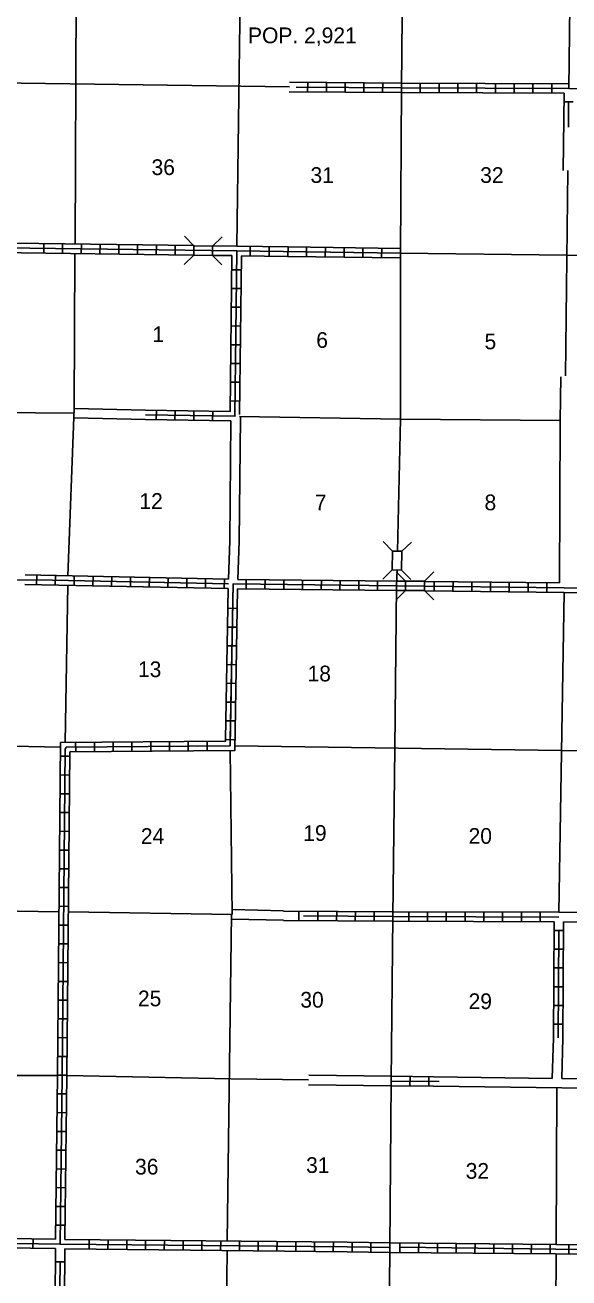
# Model space of a CAD drawing. Extents: x 1231110 to 1614361, y 15602718 to 15977648.
# Drawn here: x 1397160 to 1414443, y 15712987 to 15752832 of the extents above; entities that cross this region are included whole.
import ezdxf

# ---------------------------------------------------------------- set-up
doc = ezdxf.new("R2010")
doc.units = 0
for name, color, linetype in [('L10', 7, 'Continuous'), ('L11', 7, 'Continuous'), ('L13', 7, 'Continuous'), ('L14', 7, 'Continuous'), ('L16', 7, 'Continuous'), ('L18', 7, 'Continuous'), ('L4', 7, 'Continuous'), ('L8', 7, 'Continuous'), ('L9', 7, 'Continuous')]:
    doc.layers.add(name, color=color, linetype=linetype)

msp = doc.modelspace()

# ---------------------------------------------------------------- linework, layer by layer
at = {"layer": 'L10'}
for p, q in [((1414170, 15740257), (1414144, 15735091)), ((1413916, 15719334), (1413954, 15720621)), ((1414254, 15720619), (1414223, 15719330))]:
    msp.add_line(p, q, dxfattribs=at)
for points in [[(1408797, 15719100), (1406170, 15719133)], [(1408800, 15719400), (1406173, 15719433)]]:
    msp.add_lwpolyline(points, dxfattribs=at)
at = {"layer": 'L11'}
for p, q in [((1414278, 15749823), (1414259, 15748204)), ((1414185, 15741647), (1414170, 15740257)), ((1400982, 15740288), (1398710, 15740338)), ((1400989, 15740588), (1398721, 15740638)), ((1415694, 15719312), (1414223, 15719330)), ((1415690, 15719012), (1414213, 15719030))]:
    msp.add_line(p, q, dxfattribs=at)
for points in [[(1404002, 15740346), (1403966, 15736419), (1403923, 15735204)], [(1403701, 15740241), (1403666, 15736426), (1403623, 15735209)], [(1405370, 15724364), (1403721, 15724397)], [(1405373, 15724664), (1403737, 15724699)], [(1410154, 15719383), (1413916, 15719334)], [(1410144, 15719083), (1414213, 15719030)]]:
    msp.add_lwpolyline(points, dxfattribs=at)
at = {"layer": 'L13'}
for p, q in [((1398799, 15756165), (1398747, 15745867)), ((1404023, 15756086), (1403888, 15745797)), ((1405559, 15750863), (1393550, 15751026)), ((1414409, 15748203), (1414336, 15741677)), ((1398746, 15745567), (1398721, 15740638)), ((1409088, 15745574), (1414379, 15745510)), ((1414379, 15745510), (1419489, 15745448)), ((1398720, 15740488), (1393420, 15740525)), ((1398721, 15740638), (1398524, 15735315)), ((1409086, 15740299), (1403978, 15740387)), ((1409086, 15740299), (1414170, 15740257)), ((1414290, 15734789), (1414127, 15724615)), ((1398284, 15729868), (1388111, 15730052)), ((1414210, 15729758), (1403827, 15729905)), ((1403678, 15729757), (1403739, 15724547)), ((1421859, 15729633), (1414201, 15729757)), ((1398238, 15724631), (1389394, 15724766)), ((1403739, 15724547), (1398538, 15724627)), ((1403723, 15724548), (1403584, 15714161)), ((1398192, 15719424), (1389195, 15719424)), ((1403700, 15719314), (1398492, 15719421)), ((1414064, 15719032), (1414039, 15714049)), ((1403580, 15713861), (1403444, 15703675)), ((1414038, 15713749), (1413986, 15703503))]:
    msp.add_line(p, q, dxfattribs=at)
for points in [[(1398436, 15730015), (1398516, 15735015)], [(1406171, 15719283), (1403700, 15719314)]]:
    msp.add_lwpolyline(points, dxfattribs=at)
at = {"layer": 'L18'}
for p, q in [((1402524, 15745813), (1402230, 15746116)), ((1403121, 15745804), (1403423, 15746097)), ((1402520, 15745514), (1402217, 15745221)), ((1402524, 15745813), (1402520, 15745514)), ((1402520, 15745514), (1403116, 15745505)), ((1402524, 15745813), (1403121, 15745804)), ((1403121, 15745804), (1403116, 15745505)), ((1403116, 15745505), (1403410, 15745203)), ((1408839, 15736101), (1408545, 15736404)), ((1409137, 15736096), (1409440, 15736390)), ((1408839, 15736101), (1408829, 15735505)), ((1409137, 15736096), (1408839, 15736101)), ((1409137, 15736096), (1409127, 15735500)), ((1408829, 15735505), (1408526, 15735211)), ((1409127, 15735500), (1408829, 15735505)), ((1409127, 15735500), (1409421, 15735197)), ((1409253, 15735146), (1408954, 15735444)), ((1409253, 15735146), (1409253, 15734848)), ((1409253, 15735146), (1409849, 15735146)), ((1409849, 15735146), (1410148, 15735444)), ((1409849, 15735146), (1409849, 15734848)), ((1409253, 15734848), (1408954, 15734549)), ((1409253, 15734848), (1409849, 15734848)), ((1409849, 15734848), (1410148, 15734549))]:
    msp.add_line(p, q, dxfattribs=at)
at = {"layer": 'L4'}
for points in [[(1414499, 15756105), (1414439, 15750814), (1419672, 15750780)], [(1409152, 15754267), (1409122, 15750832)], [(1409122, 15750832), (1409088, 15745574), (1409086, 15740299), (1408993, 15736099)], [(1408980, 15735502), (1408968, 15734999), (1408910, 15729833), (1408849, 15724483), (1408799, 15719250), (1408755, 15713950), (1408702, 15707688), (1408661, 15703421)]]:
    msp.add_lwpolyline(points, dxfattribs=at)
at = {"layer": 'L8'}
for p, q in [((1406141, 15751006), (1406138, 15750708)), ((1406737, 15751001), (1406735, 15750703)), ((1407334, 15750996), (1407331, 15750698)), ((1407930, 15750991), (1407928, 15750693)), ((1408527, 15750986), (1408524, 15750688)), ((1409122, 15750683), (1409123, 15750981)), ((1409122, 15750682), (1414287, 15750665)), ((1409718, 15750681), (1409719, 15750979)), ((1410315, 15750679), (1410316, 15750977)), ((1410912, 15750677), (1410913, 15750975)), ((1411508, 15750675), (1411509, 15750973)), ((1412105, 15750673), (1412106, 15750971)), ((1412701, 15750671), (1412702, 15750969)), ((1413298, 15750669), (1413299, 15750967)), ((1413895, 15750667), (1413896, 15750965)), ((1414287, 15750665), (1414278, 15749823)), ((1414583, 15750389), (1414285, 15750393)), ((1414434, 15750391), (1414425, 15749584)), ((1397752, 15745582), (1397756, 15745880)), ((1398348, 15745573), (1398352, 15745872)), ((1398945, 15745565), (1398949, 15745864)), ((1399541, 15745557), (1399545, 15745855)), ((1400138, 15745549), (1400142, 15745847)), ((1400734, 15745541), (1400738, 15745839)), ((1401331, 15745533), (1401335, 15745831)), ((1402502, 15745516), (1393465, 15745639)), ((1401927, 15745525), (1401931, 15745823)), ((1403735, 15745499), (1403120, 15745508)), ((1404035, 15745495), (1403978, 15740443)), ((1405504, 15745475), (1404035, 15745495)), ((1404313, 15745492), (1404318, 15745790)), ((1404913, 15745484), (1404918, 15745782)), ((1409086, 15745424), (1405504, 15745475)), ((1405513, 15745475), (1405518, 15745773)), ((1406103, 15745467), (1406107, 15745765)), ((1406700, 15745458), (1406704, 15745757)), ((1407296, 15745450), (1407300, 15745748)), ((1407893, 15745442), (1407897, 15745740)), ((1408489, 15745433), (1408493, 15745732)), ((1403731, 15745052), (1404029, 15745049)), ((1403724, 15744456), (1404022, 15744453)), ((1403717, 15743859), (1404016, 15743856)), ((1403711, 15743263), (1404009, 15743259)), ((1403704, 15742666), (1404002, 15742663)), ((1403697, 15742070), (1403996, 15742066)), ((1403691, 15741473), (1403989, 15741470)), ((1403684, 15740876), (1403982, 15740873)), ((1403701, 15740241), (1400984, 15740288)), ((1401333, 15740581), (1401328, 15740283)), ((1401930, 15740571), (1401924, 15740273)), ((1402526, 15740561), (1402521, 15740262)), ((1403123, 15740550), (1403117, 15740252)), ((1403623, 15735209), (1397160, 15735343)), ((1397530, 15735335), (1397524, 15735036)), ((1397527, 15735186), (1403620, 15735059)), ((1398127, 15735322), (1398120, 15735024)), ((1398723, 15735310), (1398717, 15735012)), ((1399320, 15735298), (1399313, 15734999)), ((1399916, 15735285), (1399910, 15734987)), ((1400513, 15735273), (1400506, 15734975)), ((1401109, 15735260), (1401103, 15734962)), ((1401705, 15735248), (1401699, 15734950)), ((1402302, 15735236), (1402296, 15734937)), ((1402898, 15735223), (1402892, 15734925)), ((1403495, 15735211), (1403489, 15734913)), ((1403923, 15735204), (1408970, 15735149)), ((1404185, 15734902), (1404189, 15735201)), ((1404782, 15734896), (1404785, 15735194)), ((1405378, 15734889), (1405382, 15735188)), ((1405975, 15734883), (1405978, 15735181)), ((1406571, 15734876), (1406575, 15735175)), ((1407168, 15734870), (1407171, 15735168)), ((1407765, 15734863), (1407768, 15735162)), ((1408361, 15734857), (1408364, 15735155)), ((1408970, 15735149), (1409264, 15735146)), ((1409853, 15735139), (1414144, 15735091)), ((1410160, 15734837), (1410163, 15735135)), ((1410756, 15734830), (1410760, 15735128)), ((1411353, 15734823), (1411356, 15735122)), ((1411949, 15734817), (1411953, 15735115)), ((1412546, 15734810), (1412549, 15735108)), ((1413143, 15734803), (1413146, 15735101)), ((1413739, 15734796), (1413742, 15735095)), ((1403615, 15734909), (1397157, 15735043)), ((1403530, 15730109), (1403615, 15734909)), ((1403915, 15734905), (1408967, 15734849)), ((1403903, 15734280), (1403605, 15734285)), ((1403893, 15733683), (1403594, 15733688)), ((1403882, 15733086), (1403584, 15733092)), ((1403872, 15732490), (1403573, 15732495)), ((1403861, 15731893), (1403563, 15731899)), ((1403850, 15731297), (1403552, 15731302)), ((1403840, 15730700), (1403542, 15730706)), ((1398768, 15729718), (1398766, 15730017)), ((1399365, 15729723), (1399363, 15730021)), ((1399961, 15729728), (1399959, 15730026)), ((1400558, 15729733), (1400556, 15730031)), ((1401155, 15729737), (1401152, 15730036)), ((1401751, 15729742), (1401749, 15730040)), ((1402348, 15729747), (1402345, 15730045)), ((1402944, 15729752), (1402942, 15730050)), ((1403829, 15730104), (1403531, 15730109)), ((1398581, 15729576), (1398283, 15729579)), ((1398576, 15728979), (1398277, 15728982)), ((1398570, 15728383), (1398272, 15728385)), ((1398565, 15727786), (1398267, 15727789)), ((1398560, 15727190), (1398262, 15727192)), ((1398555, 15726593), (1398256, 15726596)), ((1398549, 15725996), (1398251, 15725999)), ((1398544, 15725400), (1398246, 15725402)), ((1398539, 15724803), (1398241, 15724806)), ((1405862, 15724353), (1405864, 15724651)), ((1406462, 15724349), (1406464, 15724647)), ((1407062, 15724345), (1407064, 15724643)), ((1407655, 15724341), (1407657, 15724640)), ((1408255, 15724338), (1408257, 15724636)), ((1413974, 15724316), (1408849, 15724333)), ((1409351, 15724332), (1409352, 15724631)), ((1409948, 15724330), (1409949, 15724629)), ((1410544, 15724328), (1410545, 15724627)), ((1411141, 15724326), (1411142, 15724625)), ((1411738, 15724324), (1411739, 15724623)), ((1412334, 15724322), (1412335, 15724621)), ((1412931, 15724320), (1412932, 15724619)), ((1413527, 15724318), (1413528, 15724616)), ((1413974, 15724316), (1413954, 15720621)), ((1414125, 15724615), (1415715, 15724600)), ((1414274, 15724314), (1414254, 15720619)), ((1414274, 15724314), (1415715, 15724300)), ((1398534, 15724207), (1398235, 15724209)), ((1414271, 15724037), (1413973, 15724038)), ((1414122, 15724038), (1414104, 15720620)), ((1398528, 15723610), (1398230, 15723613)), ((1414268, 15723440), (1413970, 15723442)), ((1398523, 15723013), (1398225, 15723016)), ((1414265, 15722844), (1413966, 15722845)), ((1398518, 15722417), (1398220, 15722419)), ((1414261, 15722247), (1413963, 15722249)), ((1398513, 15721820), (1398214, 15721823)), ((1414258, 15721650), (1413960, 15721652)), ((1398507, 15721224), (1398209, 15721226)), ((1414255, 15721054), (1413957, 15721055)), ((1398502, 15720627), (1398204, 15720630)), ((1398497, 15720030), (1398198, 15720033)), ((1398492, 15719434), (1398193, 15719436)), ((1409390, 15719093), (1409394, 15719392)), ((1409990, 15719086), (1409994, 15719384)), ((1398484, 15718837), (1398186, 15718840)), ((1398476, 15718240), (1398178, 15718244)), ((1398469, 15717644), (1398170, 15717647)), ((1398461, 15717047), (1398163, 15717051)), ((1398453, 15716450), (1398155, 15716454)), ((1398446, 15715854), (1398148, 15715858)), ((1398438, 15715257), (1398140, 15715261)), ((1398431, 15714661), (1398132, 15714664)), ((1397408, 15713930), (1397413, 15714228)), ((1399199, 15713907), (1399202, 15714206)), ((1399795, 15713901), (1399798, 15714199)), ((1400392, 15713895), (1400395, 15714193)), ((1400988, 15713889), (1400991, 15714187)), ((1401585, 15713883), (1401588, 15714181)), ((1402182, 15713877), (1402185, 15714175)), ((1402778, 15713870), (1402781, 15714169)), ((1403375, 15713864), (1403378, 15714163)), ((1403971, 15713858), (1403974, 15714156)), ((1404568, 15713852), (1404571, 15714150)), ((1405164, 15713846), (1405167, 15714144)), ((1405761, 15713840), (1405764, 15714138)), ((1406357, 15713834), (1406361, 15714132)), ((1406954, 15713827), (1406957, 15714126)), ((1407550, 15713820), (1407554, 15714119)), ((1408146, 15713811), (1408151, 15714109)), ((1409070, 15713815), (1409074, 15714113)), ((1409667, 15713807), (1409671, 15714105)), ((1410263, 15713799), (1410267, 15714097)), ((1410860, 15713791), (1410864, 15714089)), ((1411456, 15713783), (1411460, 15714082)), ((1412053, 15713776), (1412057, 15714074)), ((1412650, 15713768), (1412653, 15714066)), ((1413246, 15713760), (1413250, 15714058)), ((1413843, 15713752), (1413846, 15714050)), ((1414439, 15713744), (1414443, 15714043)), ((1398123, 15713918), (1398112, 15712273)), ((1398423, 15713914), (1398412, 15712271)), ((1398419, 15713494), (1398121, 15713496)), ((1398270, 15713495), (1398265, 15712641))]:
    msp.add_line(p, q, dxfattribs=at)
for points in [[(1409123, 15750982), (1405561, 15751012)], [(1409121, 15750682), (1405557, 15750712)], [(1409122, 15750832), (1405770, 15750860)], [(1409122, 15750832), (1414439, 15750814)], [(1409123, 15750982), (1414439, 15750964)], [(1402531, 15745816), (1393467, 15745939)], [(1409088, 15745574), (1403887, 15745647), (1391541, 15745815)], [(1403887, 15745647), (1403828, 15740389), (1400986, 15740438)], [(1403735, 15745499), (1403679, 15740542), (1400989, 15740588)], [(1405522, 15745774), (1403889, 15745797), (1403126, 15745808)], [(1409090, 15745724), (1405522, 15745774)], [(1398274, 15714066), (1398342, 15719424), (1398434, 15729807), (1398468, 15729865), (1403677, 15729907), (1403768, 15735056), (1408968, 15734999)], [(1398426, 15714214), (1398492, 15719422), (1398583, 15729716), (1403824, 15729758), (1403915, 15734905)], [(1403680, 15730107), (1403768, 15735056), (1408968, 15734999)], [(1408967, 15734849), (1409252, 15734846)], [(1408968, 15734999), (1414293, 15734939), (1419534, 15734922), (1424775, 15734838), (1432351, 15734839)], [(1409853, 15734839), (1414292, 15734789), (1418711, 15734775)], [(1398126, 15714218), (1398192, 15719426), (1398286, 15730014)], [(1398286, 15730014), (1403529, 15730056), (1403530, 15730109)], [(1408849, 15724333), (1405370, 15724355)], [(1408850, 15724633), (1405373, 15724655)], [(1414124, 15724465), (1408849, 15724483)], [(1414125, 15724615), (1408850, 15724633)], [(1408800, 15719400), (1410154, 15719383)], [(1408797, 15719100), (1410144, 15719083)], [(1361537, 15714581), (1365353, 15714507), (1366794, 15714464), (1372077, 15714413), (1377168, 15714328), (1382501, 15714293), (1387784, 15714250), (1391709, 15714240), (1392163, 15714618), (1392974, 15714817), (1393449, 15714137), (1398274, 15714066), (1407398, 15713972), (1408755, 15713950)], [(1393126, 15714861), (1393528, 15714286), (1398126, 15714218)], [(1382627, 15714142), (1387783, 15714100), (1391763, 15714089), (1392233, 15714480), (1392910, 15714647), (1393371, 15713988), (1398123, 15713918)], [(1398426, 15714214), (1407400, 15714122), (1408758, 15714100)], [(1408758, 15714100), (1414024, 15714049), (1424463, 15713915)], [(1409072, 15713964), (1414022, 15713899), (1424612, 15713763), (1435170, 15713668), (1440353, 15713618), (1445609, 15713549), (1450942, 15713505)], [(1398423, 15713914), (1407396, 15713822), (1408753, 15713800)], [(1408753, 15713800), (1414020, 15713749), (1424611, 15713613), (1435017, 15713520)]]:
    msp.add_lwpolyline(points, dxfattribs=at)
at = {"layer": 'L9'}
msp.add_line((1397528, 15735177), (1388153, 15735289), dxfattribs=at)
for points in [[(1409122, 15750832), (1414439, 15750814)], [(1408849, 15724483), (1406013, 15724501)], [(1408799, 15719250), (1410316, 15719230)]]:
    msp.add_lwpolyline(points, dxfattribs=at)

# ---------------------------------------------------------------- texts
at = {"layer": 'L14'}
for s, p in [('36', (1401179, 15748061)), ('31', (1406230, 15747811)), ('32', (1411623, 15747811)), ('1', (1401208, 15742747)), ('6', (1406414, 15742566)), ('5', (1411761, 15742520)), ('12', (1400793, 15737444)), ('7', (1406368, 15737401)), ('8', (1411761, 15737401)), ('13', (1400747, 15732094)), ('18', (1406137, 15731959)), ('24', (1400839, 15726791)), ('19', (1405999, 15726886)), ('20', (1411254, 15726794)), ('25', (1400747, 15721626)), ('30', (1405907, 15721583)), ('29', (1411254, 15721537)), ('36', (1400655, 15716276)), ('31', (1406091, 15716326)), ('32', (1411162, 15716141))]:
    msp.add_text(s, height=500, rotation=0, dxfattribs=at).set_placement(p)
at = {"layer": 'L16'}
msp.add_text('POP. 2,921', height=500, rotation=0, dxfattribs=at).set_placement((1404244, 15752254))

doc.saveas('drawing.dxf')
